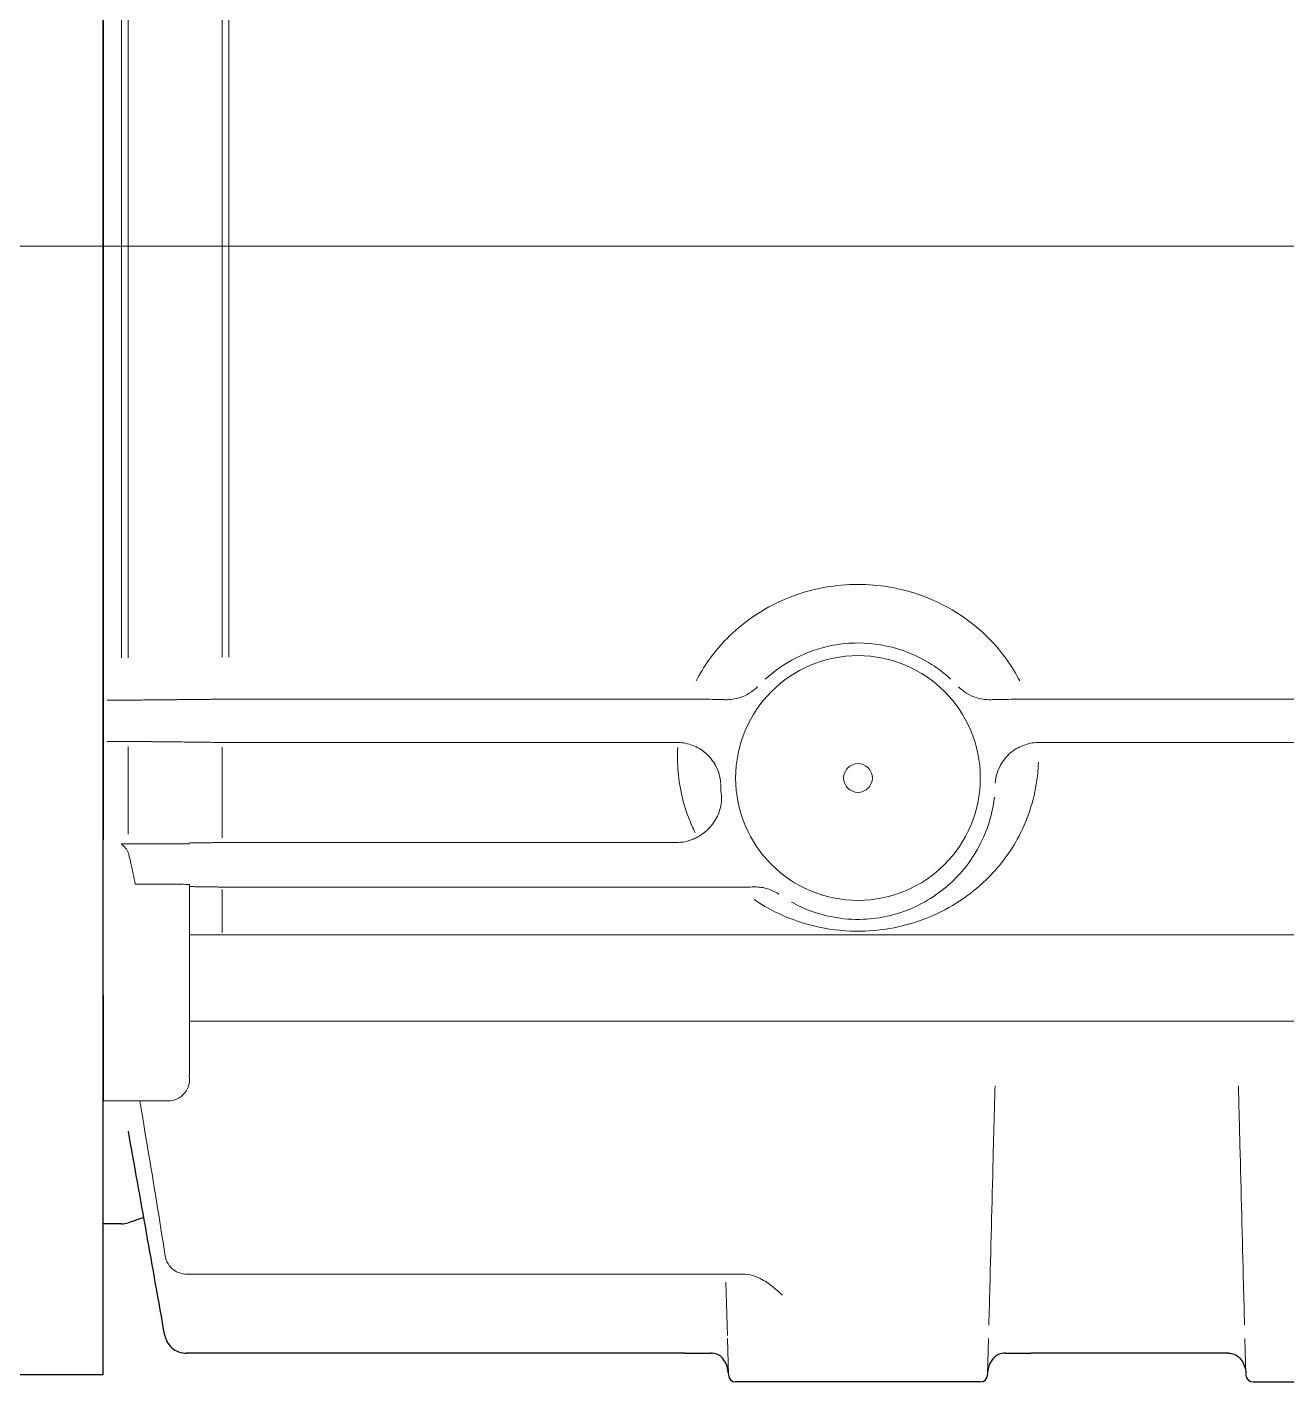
# Model space of a CAD drawing. Header units: millimetres. Extents: x 15 to 405, y 9 to 283.
# Drawn here: x 306.06 to 317.02, y 130.37 to 142.15 of the extents above; entities that cross this region are included whole.
import ezdxf

# ---------------------------------------------------------------- set-up
doc = ezdxf.new("R2010")
doc.units = ezdxf.units.MM
doc.linetypes.add('実線', pattern=[0])
doc.layers.add('GR1', color=1, linetype='実線', lineweight=25)

# ---------------------------------------------------------------- blocks, each defined once
blk = doc.blocks.new('BLKF039')
at = {"color": 7, "linetype": 'ByBlock', "lineweight": 13}
blk.add_line((185.709, 140.245), (337.63, 140.245), dxfattribs=at)
blk = doc.blocks.new('BLKF041')
at = {"color": 0, "linetype": 'ByBlock', "lineweight": -2}
for p, q in [((306.725, 150.057), (305.292, 150.057)), ((306.725, 130.432), (306.725, 150.057)), ((305.051, 149.872), (304.79, 148.898)), ((305.1, 130.899), (305.1, 149.591)), ((304.428, 148.62), (300.538, 148.62)), ((300.538, 148.62), (300.538, 131.87)), ((304.715, 148.62), (304.715, 131.87)), ((304.428, 131.87), (300.538, 131.87)), ((305.051, 130.618), (304.79, 131.592)), ((306.725, 130.432), (305.292, 130.432))]:
    blk.add_line(p, q, dxfattribs=at)
for centre, radius, start, end in [((305.292, 149.807), 0.25, 90, 165), ((304.428, 148.995), 0.375, 270, 345), ((304.428, 131.495), 0.375, 15, 90), ((305.292, 130.682), 0.25, 195, 270)]:
    blk.add_arc(centre, radius, start, end, dxfattribs=at)
blk = doc.blocks.new('BLKF042')
at = {"color": 3, "linetype": 'ByBlock', "lineweight": 25}
for p, q in [((329.163, 150.12), (335.147, 150.12)), ((336.975, 147.875), (336.051, 149.769)), ((335.062, 149.679), (335.062, 145.399)), ((335.624, 145.231), (335.624, 149.371)), ((337.038, 132.889), (337.038, 147.601)), ((306.725, 145.407), (306.725, 135.083)), ((329.458, 145.098), (334.767, 145.098)), ((335.183, 143.919), (335.694, 144.011)), ((334.848, 143.913), (329.462, 143.913)), ((329.462, 136.577), (334.848, 136.577)), ((335.183, 136.571), (335.694, 136.479)), ((334.767, 135.392), (329.458, 135.392)), ((335.624, 131.119), (335.624, 135.259)), ((335.062, 135.091), (335.062, 130.811)), ((336.975, 132.615), (336.051, 130.721)), ((316.724, 130.37), (318.852, 130.37)), ((335.147, 130.37), (329.163, 130.37))]:
    blk.add_line(p, q, dxfattribs=at)
at = {"color": 0, "linetype": 'ByBlock', "lineweight": -2}
for p, q in [((329.725, 147.846), (329.725, 147.935)), ((329.85, 147.775), (329.85, 148.008)), ((330.85, 147.775), (330.85, 148.008)), ((330.975, 147.846), (330.975, 147.935)), ((329.85, 147.775), (330.35, 147.571)), ((330.35, 147.571), (330.35, 147.804)), ((330.35, 147.571), (330.85, 147.775)), ((306.883, 143.825), (306.883, 136.665)), ((306.941, 136.665), (306.941, 143.825)), ((307.759, 143.82), (307.759, 136.67)), ((307.818, 136.67), (307.818, 143.82)), ((329.163, 136.577), (329.163, 143.913)), ((330.35, 132.919), (329.85, 132.715)), ((330.35, 132.919), (330.35, 132.686)), ((330.85, 132.715), (330.35, 132.919)), ((329.725, 132.644), (329.725, 132.555)), ((329.85, 132.715), (329.85, 132.482)), ((330.85, 132.715), (330.85, 132.482)), ((330.975, 132.644), (330.975, 132.555)), ((316.661, 130.431), (316.653, 130.748)), ((318.915, 130.431), (318.923, 130.748))]:
    blk.add_line(p, q, dxfattribs=at)
at = {"color": 3, "linetype": 'ByBlock', "lineweight": 25}
for centre, radius, start, end in [((335.489, 149.495), 0.625, 26, 90), ((336.413, 147.601), 0.625, 0, 26), ((336.413, 132.889), 0.625, 334, 0), ((335.489, 130.995), 0.625, 270, 334), ((316.724, 130.432), 0.0625, 181.5, 270), ((318.852, 130.432), 0.0625, 270, 358.5)]:
    blk.add_arc(centre, radius, start, end, dxfattribs=at)
for centre, major_axis, ratio, start_param, end_param in [((335.147, 149.495), (0, 0.625), 0.984221, 5.189662, 6.225631), ((335.062, 149.28), (-0.625, 0), 0.892308, 3.651229, 4.656538), ((335.062, 144.816), (-0.625, 0), 0.451428, 3.651229, 4.656538), ((335.062, 135.674), (-0.625, 0), 0.451428, 1.626647, 2.631957), ((335.062, 131.21), (-0.625, 0), 0.892308, 1.626647, 2.631957), ((335.147, 130.995), (0, -0.625), 0.984221, 0.057554, 1.093523)]:
    blk.add_ellipse(centre, major_axis=major_axis, ratio=ratio, start_param=start_param, end_param=end_param, dxfattribs=at)
at = {"color": 0, "linetype": 'ByBlock', "lineweight": -2}
for centre, major_axis, start_param, end_param in [((330.35, 148.244), (-0.5, 0), 5.235988, 6.283185), ((330.35, 148.244), (0.5, 0), 1.047198, 2.094395), ((330.35, 148.244), (0.5, 0), 0, 1.047198), ((330.35, 147.935), (-0.625, 0), 5.639684, 10.068279), ((330.35, 148.244), (-0.5, 0), 0, 1.047198), ((330.35, 148.244), (0.5, 0), 5.235988, 6.283185), ((330.35, 148.244), (-0.5, 0), 1.047198, 2.094395), ((330.35, 147.846), (-0.625, 0), 0, 3.141593), ((330.35, 132.644), (0.625, 0), 0, 3.141593), ((330.35, 132.555), (0.625, 0), 5.639684, 10.068279), ((330.35, 132.246), (-0.5, 0), 5.235988, 6.283185), ((330.35, 132.246), (0.5, 0), 1.047198, 2.094395), ((330.35, 132.246), (0.5, 0), 0, 1.047198), ((330.35, 132.246), (-0.5, 0), 0, 1.047198), ((330.35, 132.246), (0.5, 0), 5.235988, 6.283185), ((330.35, 132.246), (-0.5, 0), 1.047198, 2.094395)]:
    blk.add_ellipse(centre, major_axis=major_axis, ratio=0.707107, start_param=start_param, end_param=end_param, dxfattribs=at)
at = {"color": 3, "linetype": 'ByBlock', "lineweight": 25}
for points, knots in [([(335.062, 149.865), (335.064, 149.946), (335.071, 150.008), (335.097, 150.092), (335.116, 150.115), (335.139, 150.119)], [-0.7157843, -0.7157843, -0.7157843, -0.7157843, -0.3708588, -0.3708588, -0.0376729, -0.0376729, -0.0376729, -0.0376729]), ([(335.147, 150.12), (335.35, 150.12), (335.472, 150.12), (335.488, 150.12), (335.489, 150.12), (335.489, 150.12)], [-5.901757, -5.901757, -5.901757, -5.901757, -3.155527, -3.155527, -2.950856, -2.950856, -2.950856, -2.950856]), ([(335.701, 149.749), (335.677, 149.744), (335.659, 149.725), (335.633, 149.658), (335.626, 149.609), (335.624, 149.545)], [0.0376729, 0.0376729, 0.0376729, 0.0376729, 0.3708588, 0.3708588, 0.7157843, 0.7157843, 0.7157843, 0.7157843]), ([(336.05, 149.769), (336.05, 149.769), (336.049, 149.769), (336.034, 149.768), (335.924, 149.761), (335.741, 149.751)], [3.098401, 3.098401, 3.098401, 3.098401, 3.155527, 3.155527, 5.754212, 5.754212, 5.754212, 5.754212]), ([(335.139, 143.974), (335.116, 144.155), (335.097, 144.337), (335.071, 144.696), (335.064, 144.874), (335.062, 145.042)], [-0.7157844, -0.7157844, -0.7157844, -0.7157844, -0.3796515, -0.3796515, -0.0376729, -0.0376729, -0.0376729, -0.0376729]), ([(335.624, 144.896), (335.626, 144.764), (335.633, 144.625), (335.659, 144.345), (335.677, 144.203), (335.701, 144.061)], [0.0376729, 0.0376729, 0.0376729, 0.0376729, 0.3796515, 0.3796515, 0.7157844, 0.7157844, 0.7157844, 0.7157844]), ([(335.772, 143.641), (335.858, 143.101), (335.927, 142.556), (336.032, 141.336), (336.058, 140.658), (336.035, 138.93), (335.937, 137.882), (335.772, 136.849)], [0.295088, 0.295088, 0.295088, 0.295088, 1.577763, 1.577763, 3.155527, 3.155527, 5.606669, 5.606669, 5.606669, 5.606669]), ([(335.21, 136.941), (335.375, 137.949), (335.474, 138.968), (335.496, 140.647), (335.47, 141.304), (335.365, 142.492), (335.296, 143.022), (335.21, 143.549)], [-5.606669, -5.606669, -5.606669, -5.606669, -3.155527, -3.155527, -1.577763, -1.577763, -0.295088, -0.295088, -0.295088, -0.295088]), ([(335.062, 135.448), (335.064, 135.618), (335.071, 135.797), (335.097, 136.156), (335.116, 136.337), (335.139, 136.516)], [-0.7157843, -0.7157843, -0.7157843, -0.7157843, -0.3708588, -0.3708588, -0.0376729, -0.0376729, -0.0376729, -0.0376729]), ([(335.701, 136.429), (335.677, 136.289), (335.659, 136.148), (335.633, 135.867), (335.626, 135.727), (335.624, 135.594)], [0.0376729, 0.0376729, 0.0376729, 0.0376729, 0.3708588, 0.3708588, 0.7157843, 0.7157843, 0.7157843, 0.7157843]), ([(335.624, 130.945), (335.626, 130.882), (335.633, 130.832), (335.659, 130.765), (335.677, 130.746), (335.701, 130.741)], [0.0376729, 0.0376729, 0.0376729, 0.0376729, 0.3796515, 0.3796515, 0.7157844, 0.7157844, 0.7157844, 0.7157844]), ([(335.741, 130.739), (335.842, 130.733), (335.921, 130.729), (336.019, 130.723), (336.045, 130.721), (336.05, 130.721)], [0.147543, 0.147543, 0.147543, 0.147543, 1.577763, 1.577763, 2.803313, 2.803313, 2.803313, 2.803313]), ([(335.139, 130.371), (335.116, 130.375), (335.097, 130.398), (335.071, 130.483), (335.064, 130.545), (335.062, 130.625)], [-0.7157844, -0.7157844, -0.7157844, -0.7157844, -0.3796515, -0.3796515, -0.0376729, -0.0376729, -0.0376729, -0.0376729]), ([(316.509, 130.62), (316.528, 130.62), (316.545, 130.616), (316.585, 130.6), (316.606, 130.583), (316.646, 130.528), (316.659, 130.485), (316.661, 130.442)], [-0.3529294, -0.3529294, -0.3529294, -0.3529294, -0.2805656, -0.2805656, -0.1673708, -0.1673708, -0.0052877, -0.0052877, -0.0052877, -0.0052877]), ([(318.915, 130.442), (318.916, 130.481), (318.927, 130.519), (318.96, 130.571), (318.977, 130.589), (319.016, 130.612), (319.035, 130.618), (319.06, 130.62), (319.063, 130.62), (319.067, 130.62)], [-1.3838222, -1.3838222, -1.3838222, -1.3838222, -1.2078023, -1.2078023, -1.089764, -1.089764, -1.0054547, -1.0054547, -0.9906421, -0.9906421, -0.9906421, -0.9906421]), ([(335.489, 130.37), (335.489, 130.37), (335.463, 130.37), (335.354, 130.37), (335.264, 130.37), (335.147, 130.37)], [-2.950856, -2.950856, -2.950856, -2.950856, -1.577763, -1.577763, 0, 0, 0, 0])]:
    blk.add_open_spline(points, degree=3, knots=knots, dxfattribs=at)
at = {"color": 0, "linetype": 'ByBlock', "lineweight": -2}
for points in [[(330.1, 148.55), (329.984, 148.503), (329.85, 148.417)], [(330.35, 148.621), (330.216, 148.598), (330.1, 148.55)], [(330.6, 148.55), (330.484, 148.598), (330.35, 148.621)], [(330.85, 148.417), (330.716, 148.503), (330.6, 148.55)], [(329.85, 148.417), (329.85, 148.339), (329.85, 148.244)], [(330.85, 148.244), (330.85, 148.339), (330.85, 148.417)], [(329.85, 148.244), (329.85, 148.149), (329.85, 148.008)], [(330.85, 148.008), (330.85, 148.149), (330.85, 148.244)], [(329.85, 148.008), (329.984, 147.985), (330.1, 147.938)], [(330.1, 147.938), (330.216, 147.891), (330.35, 147.804)], [(330.35, 147.804), (330.484, 147.891), (330.6, 147.938)], [(330.6, 147.938), (330.716, 147.985), (330.85, 148.008)], [(330.35, 132.686), (330.216, 132.599), (330.1, 132.552)], [(330.6, 132.552), (330.484, 132.599), (330.35, 132.686)], [(330.1, 132.552), (329.984, 132.505), (329.85, 132.482)], [(330.85, 132.482), (330.716, 132.505), (330.6, 132.552)], [(329.85, 132.482), (329.85, 132.341), (329.85, 132.246)], [(330.85, 132.246), (330.85, 132.341), (330.85, 132.482)], [(329.85, 132.246), (329.85, 132.151), (329.85, 132.073)], [(330.85, 132.073), (330.85, 132.151), (330.85, 132.246)], [(329.85, 132.073), (329.984, 131.987), (330.1, 131.94)], [(330.6, 131.94), (330.716, 131.987), (330.85, 132.073)], [(330.1, 131.94), (330.216, 131.892), (330.35, 131.869)], [(330.35, 131.869), (330.484, 131.892), (330.6, 131.94)]]:
    blk.add_open_spline(points, degree=2, dxfattribs=at)
for points, knots in [([(316.596, 132.943), (316.601, 132.772), (316.605, 132.601), (316.609, 132.43), (316.62, 132.024), (316.63, 131.618), (316.644, 131.096), (316.647, 130.98), (316.65, 130.864)], [-2.359755, -2.359755, -2.359755, -2.359755, -1.949139, -1.949139, -1.949139, -0.974569, -0.974569, -0.695492, -0.695492, -0.695492, -0.695492]), ([(318.926, 130.864), (318.929, 130.98), (318.932, 131.096), (318.946, 131.618), (318.956, 132.024), (318.966, 132.43), (318.971, 132.601), (318.975, 132.772), (318.98, 132.943)], [-3.202786, -3.202786, -3.202786, -3.202786, -2.923708, -2.923708, -1.949139, -1.949139, -1.949139, -1.538523, -1.538523, -1.538523, -1.538523])]:
    blk.add_open_spline(points, degree=3, knots=knots, dxfattribs=at)
blk = doc.blocks.new('BLKF040')
at = {"color": 0, "linetype": 'ByBlock', "lineweight": -2}
for p, q in [((283.163, 140.245), (338.855, 140.245)), ((306.883, 136.297), (306.759, 136.297)), ((311.811, 136.305), (307.818, 136.305)), ((320.811, 136.305), (314.765, 136.305)), ((306.756, 135.938), (306.883, 135.938)), ((307.818, 135.929), (311.714, 135.929)), ((314.862, 135.929), (320.725, 135.929)), ((306.941, 135.132), (306.941, 135.894)), ((307.759, 135.884), (307.759, 135.1)), ((306.88, 135.048), (307.475, 135.048)), ((311.707, 135.059), (307.818, 135.059)), ((307.288, 134.698), (307.003, 134.698)), ((307.475, 134.692), (307.475, 133.034)), ((307.759, 134.651), (307.759, 134.276)), ((307.818, 134.672), (312.242, 134.672)), ((328.413, 134.256), (307.475, 134.256)), ((328.413, 133.506), (307.475, 133.506)), ((306.725, 132.813), (307.288, 132.813)), ((307.45, 131.307), (312.281, 131.307)), ((312.161, 130.431), (312.153, 130.748)), ((314.415, 130.431), (314.423, 130.748))]:
    blk.add_line(p, q, dxfattribs=at)
at = {"color": 3, "linetype": 'ByBlock', "lineweight": 25}
for p, q in [((306.725, 134.191), (306.725, 135.083)), ((306.725, 133.73), (306.725, 132.908)), ((306.725, 132.908), (306.725, 132.813)), ((307.077, 131.799), (306.941, 131.754)), ((306.883, 131.745), (306.725, 131.745)), ((311.782, 130.62), (307.446, 130.62)), ((316.509, 130.62), (314.794, 130.62)), ((314.352, 130.37), (312.224, 130.37))]:
    blk.add_line(p, q, dxfattribs=at)
at = {"color": 0, "linetype": 'ByBlock', "lineweight": -2}
for points in [[(311.714, 135.929), (311.725, 135.929)], [(314.851, 135.929), (314.862, 135.929)], [(307.449, 131.307), (307.45, 131.307)], [(312.152, 130.774), (312.14, 131.236)]]:
    blk.add_lwpolyline(points, dxfattribs=at)
at = {"color": 3, "linetype": 'ByBlock', "lineweight": 25}
blk.add_lwpolyline([(307.445, 130.62), (307.446, 130.62)], dxfattribs=at)
at = {"color": 0, "linetype": 'ByBlock', "lineweight": -2}
for radius in [1.064, 0.125]:
    blk.add_circle((313.288, 135.62), radius, dxfattribs=at)
blk.add_arc((307.288, 133.001), 0.188, 270, 10.0244, dxfattribs=at)
at = {"color": 3, "linetype": 'ByBlock', "lineweight": 25}
for centre, radius, start, end in [((306.883, 131.932), 0.188, 270, 288.189), ((312.224, 130.432), 0.0625, 181.5, 270), ((314.352, 130.432), 0.0625, 270, 358.5)]:
    blk.add_arc(centre, radius, start, end, dxfattribs=at)
at = {"color": 0, "linetype": 'ByBlock', "lineweight": -2}
blk.add_ellipse((307.288, 134.692), major_axis=(-0.188, 0), ratio=0.031211, start_param=3.141593, end_param=4.712389, dxfattribs=at)
for points, knots in [([(311.881, 136.464), (311.944, 136.586), (312.026, 136.703), (312.251, 136.942), (312.405, 137.056), (312.711, 137.205), (312.856, 137.252), (313.098, 137.295), (313.193, 137.303), (313.288, 137.303), (313.464, 137.303), (313.64, 137.274), (314.048, 137.138), (314.265, 136.999), (314.541, 136.717), (314.628, 136.593), (314.695, 136.464)], [-10.199635, -10.199635, -10.199635, -10.199635, -9.82204, -9.82204, -9.347724, -9.347724, -8.982866, -8.982866, -8.75483, -8.75483, -8.75483, -8.332228, -8.332228, -7.709162, -7.709162, -7.310016, -7.310016, -7.310016, -7.310016]), ([(314.094, 136.48), (313.977, 136.587), (313.835, 136.673), (313.555, 136.771), (313.421, 136.794), (313.288, 136.794), (313.216, 136.794), (313.144, 136.787), (312.96, 136.754), (312.851, 136.716), (312.651, 136.615), (312.561, 136.552), (312.482, 136.48)], [7.807274, 7.807274, 7.807274, 7.807274, 8.332228, 8.332228, 8.75483, 8.75483, 8.75483, 8.982866, 8.982866, 9.347724, 9.347724, 9.702374, 9.702374, 9.702374, 9.702374]), ([(312.415, 136.413), (312.414, 136.412), (312.414, 136.412), (312.372, 136.37), (312.319, 136.338), (312.223, 136.308), (312.18, 136.3), (312.132, 136.301)], [-0.4211761, -0.4211761, -0.4211761, -0.4211761, -0.419967, -0.419967, -0.158057, -0.158057, 0, 0, 0, 0]), ([(314.444, 136.301), (314.396, 136.3), (314.353, 136.308), (314.257, 136.338), (314.204, 136.37), (314.162, 136.412), (314.162, 136.412), (314.161, 136.413)], [-0.4519314, -0.4519314, -0.4519314, -0.4519314, -0.2818445, -0.2818445, 0, 0, 0.0013011, 0.0013011, 0.0013011, 0.0013011]), ([(311.811, 136.305), (311.861, 136.305), (311.91, 136.305), (312.017, 136.304), (312.072, 136.303), (312.124, 136.302), (312.128, 136.302), (312.132, 136.301)], [0, 0, 0, 0, 0.1201244, 0.1201244, 0.2732768, 0.2732768, 0.2858653, 0.2858653, 0.2858653, 0.2858653]), ([(314.444, 136.301), (314.483, 136.302), (314.526, 136.303), (314.603, 136.304), (314.636, 136.305), (314.701, 136.305), (314.733, 136.305), (314.765, 136.305)], [0.3412261, 0.3412261, 0.3412261, 0.3412261, 0.4659192, 0.4659192, 0.5485603, 0.5485603, 0.6261839, 0.6261839, 0.6261839, 0.6261839]), ([(311.725, 135.929), (311.768, 135.928), (311.81, 135.919), (311.891, 135.888), (311.929, 135.866), (311.998, 135.807), (312.027, 135.77), (312.076, 135.682), (312.09, 135.628), (312.093, 135.575), (312.093, 135.574), (312.093, 135.574)], [-0.4855617, -0.4855617, -0.4855617, -0.4855617, -0.3816639, -0.3816639, -0.2727811, -0.2727811, -0.1496703, -0.1496703, 0, 0, 0.0007769, 0.0007769, 0.0007769, 0.0007769]), ([(314.851, 135.929), (314.808, 135.928), (314.766, 135.919), (314.685, 135.888), (314.647, 135.866), (314.578, 135.807), (314.549, 135.77), (314.5, 135.682), (314.486, 135.628), (314.482, 135.575), (314.482, 135.574), (314.482, 135.574)], [0, 0, 0, 0, 0.1034121, 0.1034121, 0.211786, 0.211786, 0.3343214, 0.3343214, 0.4832921, 0.4832921, 0.4840654, 0.4840654, 0.4840654, 0.4840654]), ([(311.873, 135.144), (311.851, 135.188), (311.831, 135.233), (311.814, 135.279), (311.759, 135.422), (311.727, 135.575), (311.718, 135.782), (311.718, 135.834), (311.721, 135.885)], [-8.9053796, -8.9053796, -8.9053796, -8.9053796, -8.7548669, -8.7548669, -8.7548669, -8.2838251, -8.2838251, -8.1307025, -8.1307025, -8.1307025, -8.1307025]), ([(314.857, 135.758), (314.856, 135.705), (314.851, 135.653), (314.819, 135.42), (314.761, 135.247), (314.602, 134.96), (314.512, 134.841), (314.334, 134.669), (314.258, 134.607), (314.174, 134.552), (314.091, 134.497), (314, 134.449), (313.735, 134.34), (313.545, 134.297), (313.232, 134.285), (313.112, 134.293), (312.871, 134.337), (312.75, 134.375), (312.548, 134.463), (312.463, 134.51), (312.385, 134.563)], [-10.191689, -10.191689, -10.191689, -10.191689, -10.032573, -10.032573, -9.4786, -9.4786, -9.033189, -9.033189, -8.754808, -8.754808, -8.754808, -8.478683, -8.478683, -8.009731, -8.009731, -7.725255, -7.725255, -7.409021, -7.409021, -7.146489, -7.146489, -7.146489, -7.146489]), ([(312.094, 135.568), (312.094, 135.562), (312.094, 135.555), (312.095, 135.522), (312.097, 135.495), (312.1, 135.469)], [8.2580733, 8.2580733, 8.2580733, 8.2580733, 8.2838251, 8.2838251, 8.3832864, 8.3832864, 8.3832864, 8.3832864]), ([(312.1, 135.464), (312.1, 135.464), (312.1, 135.463), (312.103, 135.42), (312.098, 135.374), (312.07, 135.293), (312.05, 135.254), (312.003, 135.193), (311.981, 135.169), (311.936, 135.133), (311.916, 135.119), (311.893, 135.106)], [-0.6487695, -0.6487695, -0.6487695, -0.6487695, -0.6471154, -0.6471154, -0.3779498, -0.3779498, -0.1781466, -0.1781466, -0.06758, -0.06758, 0, 0, 0, 0]), ([(312.709, 134.542), (312.736, 134.527), (312.763, 134.513), (312.876, 134.461), (312.968, 134.431), (313.153, 134.395), (313.245, 134.388), (313.485, 134.398), (313.631, 134.433), (313.833, 134.521), (313.903, 134.56), (313.966, 134.604), (314.03, 134.648), (314.088, 134.698), (314.224, 134.837), (314.292, 134.932), (314.412, 135.161), (314.455, 135.299), (314.474, 135.447), (314.474, 135.45), (314.474, 135.453)], [7.302887, 7.302887, 7.302887, 7.302887, 7.409021, 7.409021, 7.725255, 7.725255, 8.009731, 8.009731, 8.478683, 8.478683, 8.754808, 8.754808, 8.754808, 9.033189, 9.033189, 9.4786, 9.4786, 10.032573, 10.032573, 10.045077, 10.045077, 10.045077, 10.045077]), ([(311.893, 135.106), (311.88, 135.1), (311.868, 135.094), (311.832, 135.079), (311.808, 135.071), (311.758, 135.062), (311.733, 135.059), (311.707, 135.059)], [0.4170251, 0.4170251, 0.4170251, 0.4170251, 0.4528334, 0.4528334, 0.515748, 0.515748, 0.5771365, 0.5771365, 0.5771365, 0.5771365]), ([(306.947, 134.955), (306.943, 134.971), (306.936, 134.987), (306.917, 135.015), (306.905, 135.029), (306.887, 135.043), (306.884, 135.046), (306.88, 135.048)], [-0.2085133, -0.2085133, -0.2085133, -0.2085133, -0.1604589, -0.1604589, -0.1129336, -0.1129336, -0.1007143, -0.1007143, -0.1007143, -0.1007143]), ([(307.003, 134.698), (306.992, 134.758), (306.979, 134.817), (306.959, 134.903), (306.953, 134.929), (306.947, 134.955)], [-0.3525784, -0.3525784, -0.3525784, -0.3525784, -0.1771723, -0.1771723, -0.1000795, -0.1000795, -0.1000795, -0.1000795]), ([(312.387, 134.673), (312.386, 134.673), (312.384, 134.673), (312.362, 134.673), (312.34, 134.672), (312.293, 134.672), (312.268, 134.672), (312.242, 134.672)], [0.2095647, 0.2095647, 0.2095647, 0.2095647, 0.213158, 0.213158, 0.2676474, 0.2676474, 0.3286242, 0.3286242, 0.3286242, 0.3286242]), ([(312.387, 134.673), (312.426, 134.673), (312.465, 134.668), (312.536, 134.646), (312.569, 134.631), (312.599, 134.611), (312.599, 134.611), (312.599, 134.611)], [-0.2059134, -0.2059134, -0.2059134, -0.2059134, -0.1016295, -0.1016295, 0, 0, 0.0007999, 0.0007999, 0.0007999, 0.0007999]), ([(314.48, 132.943), (314.475, 132.758), (314.47, 132.573), (314.465, 132.389), (314.455, 131.99), (314.445, 131.591), (314.432, 131.082), (314.429, 130.973), (314.426, 130.864)], [1.472497, 1.472497, 1.472497, 1.472497, 1.916126, 1.916126, 1.916126, 2.874189, 2.874189, 3.136761, 3.136761, 3.136761, 3.136761]), ([(307.263, 131.466), (307.214, 131.781), (307.162, 132.102), (307.088, 132.545), (307.065, 132.678), (307.042, 132.813)], [0.127856, 0.127856, 0.127856, 0.127856, 0.88655, 0.88655, 1.204522, 1.204522, 1.204522, 1.204522]), ([(307.263, 131.466), (307.267, 131.442), (307.275, 131.419), (307.301, 131.377), (307.317, 131.359), (307.353, 131.332), (307.371, 131.323), (307.409, 131.311), (307.429, 131.307), (307.449, 131.307)], [0, 0, 0, 0, 0.0586414, 0.0586414, 0.1172755, 0.1172755, 0.1651218, 0.1651218, 0.2129667, 0.2129667, 0.2129667, 0.2129667]), ([(312.411, 131.281), (312.403, 131.284), (312.395, 131.287), (312.355, 131.301), (312.315, 131.307), (312.281, 131.307)], [0.6856647, 0.6856647, 0.6856647, 0.6856647, 0.704657, 0.704657, 0.786814, 0.786814, 0.786814, 0.786814]), ([(312.628, 131.125), (312.628, 131.125), (312.628, 131.125), (312.598, 131.154), (312.566, 131.183), (312.498, 131.234), (312.463, 131.257), (312.42, 131.277), (312.415, 131.279), (312.411, 131.281)], [-0.2214982, -0.2214982, -0.2214982, -0.2214982, -0.2206392, -0.2206392, -0.1125514, -0.1125514, -0.0121874, -0.0121874, 0, 0, 0, 0])]:
    blk.add_open_spline(points, degree=3, knots=knots, dxfattribs=at)
for points, degree in [([(306.913, 136.297), (306.903, 136.297), (306.892, 136.297), (306.883, 136.297)], 3), ([(306.941, 136.297), (306.932, 136.297), (306.923, 136.297), (306.913, 136.297)], 3), ([(307.759, 136.305), (307.359, 136.301), (306.941, 136.297)], 2), ([(307.818, 136.305), (307.799, 136.305), (307.778, 136.305), (307.759, 136.305)], 3), ([(306.883, 135.938), (306.892, 135.938), (306.903, 135.938), (306.913, 135.938)], 3), ([(306.913, 135.938), (306.923, 135.938), (306.933, 135.938), (306.941, 135.938)], 3), ([(306.941, 135.938), (307.36, 135.934), (307.759, 135.929)], 2), ([(307.759, 135.929), (307.778, 135.929), (307.799, 135.929), (307.818, 135.929)], 3), ([(307.759, 135.059), (307.619, 135.057), (307.475, 135.056)], 2), ([(307.818, 135.059), (307.799, 135.059), (307.777, 135.059), (307.759, 135.059)], 3), ([(307.475, 134.676), (307.619, 134.674), (307.759, 134.672)], 2), ([(307.759, 134.672), (307.777, 134.672), (307.799, 134.672), (307.818, 134.672)], 3)]:
    blk.add_open_spline(points, degree=degree, dxfattribs=at)
at = {"color": 3, "linetype": 'ByBlock', "lineweight": 25}
for points, knots in [([(307.26, 130.774), (307.207, 131.072), (307.154, 131.37), (307.048, 131.961), (306.996, 132.255), (306.943, 132.549)], [0.125498, 0.125498, 0.125498, 0.125498, 0.850267, 0.850267, 1.565221, 1.565221, 1.565221, 1.565221]), ([(307.26, 130.774), (307.265, 130.75), (307.274, 130.727), (307.3, 130.686), (307.317, 130.668), (307.352, 130.643), (307.37, 130.635), (307.406, 130.623), (307.426, 130.62), (307.445, 130.62)], [0, 0, 0, 0, 0.058641, 0.058641, 0.1172729, 0.1172729, 0.163456, 0.163456, 0.2096378, 0.2096378, 0.2096378, 0.2096378]), ([(311.782, 130.62), (311.83, 130.62), (311.879, 130.62), (311.954, 130.62), (311.983, 130.62), (312.009, 130.62)], [0, 0, 0, 0, 0.1172246, 0.1172246, 0.1959744, 0.1959744, 0.1959744, 0.1959744]), ([(312.161, 130.442), (312.159, 130.485), (312.146, 130.528), (312.106, 130.583), (312.085, 130.6), (312.045, 130.616), (312.028, 130.62), (312.009, 130.62)], [-1.1486216, -1.1486216, -1.1486216, -1.1486216, -1.0124398, -1.0124398, -0.917334, -0.917334, -0.8565314, -0.8565314, -0.8565314, -0.8565314]), ([(314.567, 130.62), (314.563, 130.62), (314.558, 130.62), (314.533, 130.617), (314.514, 130.611), (314.475, 130.588), (314.458, 130.568), (314.426, 130.516), (314.416, 130.479), (314.415, 130.442)], [-0.3174754, -0.3174754, -0.3174754, -0.3174754, -0.3036262, -0.3036262, -0.2367604, -0.2367604, -0.1426614, -0.1426614, -0.005282, -0.005282, -0.005282, -0.005282]), ([(314.567, 130.62), (314.592, 130.62), (314.618, 130.62), (314.67, 130.62), (314.694, 130.62), (314.744, 130.62), (314.769, 130.62), (314.794, 130.62)], [0.2772861, 0.2772861, 0.2772861, 0.2772861, 0.3514995, 0.3514995, 0.4122351, 0.4122351, 0.4729762, 0.4729762, 0.4729762, 0.4729762])]:
    blk.add_open_spline(points, degree=3, knots=knots, dxfattribs=at)
blk.add_blockref('BLKF041', (0, 0), dxfattribs=at)
at = {"color": 0, "linetype": 'ByBlock', "lineweight": -2}
blk.add_blockref('BLKF042', (0, 0), dxfattribs=at)

msp = doc.modelspace()

# ---------------------------------------------------------------- block references
at = {"layer": 'GR1', "color": 3}
msp.add_blockref('BLKF039', (0, 0), dxfattribs=at)
at = {"layer": 'GR1', "color": 7, "lineweight": 13}
msp.add_blockref('BLKF040', (0, 0), dxfattribs=at)

doc.saveas('drawing.dxf')
